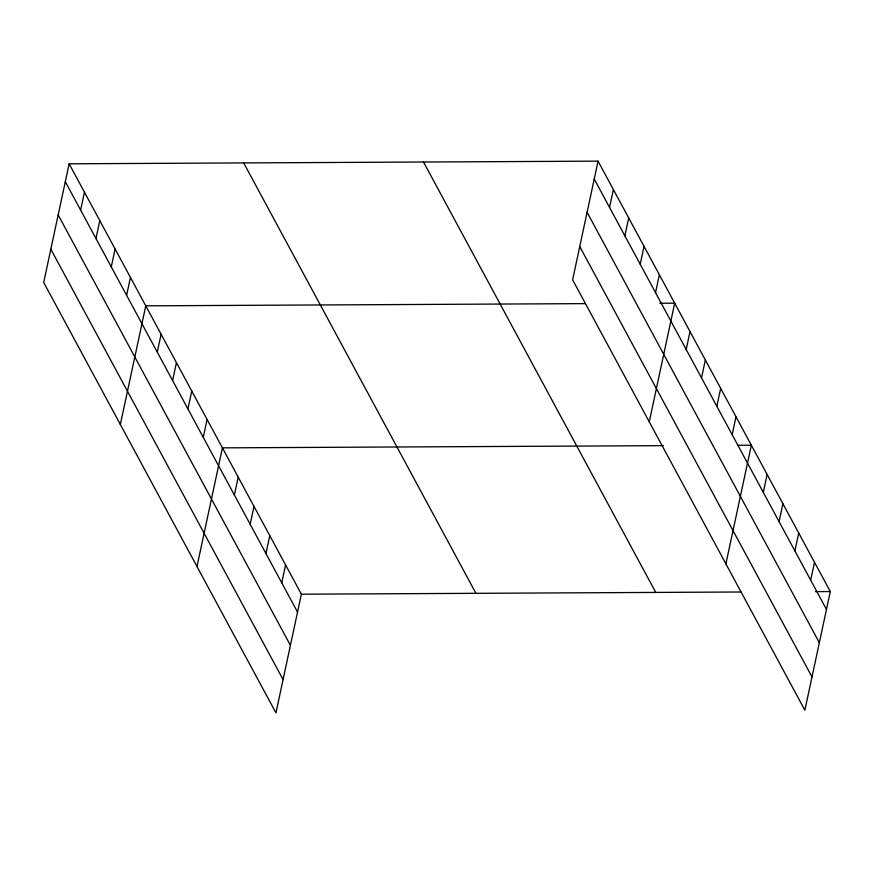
<?xml version="1.0" encoding="UTF-8"?>
<svg xmlns="http://www.w3.org/2000/svg" width="874" height="874" viewBox="0 0 874 874"><rect width="100%" height="100%" fill="white"/><g stroke="black" fill="none" stroke-linecap="round" stroke-linejoin="round"><path stroke-width="1.31" d="M69.133 163.799L43.7 282.455L275.944 712.856L301.377 594.2L69.133 163.799L598.056 161.144L830.3 591.545L804.867 710.201L572.623 279.8L598.056 161.144M80.626 210.099L84.461 192.204M95.954 238.504L99.789 220.609M111.282 266.909L115.117 249.014M126.61 295.314L130.455 277.429M120.339 424.491L145.783 305.834L585.394 303.628M157.265 352.124L161.111 334.239M172.604 380.54L176.439 362.644M187.932 408.945L191.767 391.049M203.26 437.35L207.094 419.454M196.978 566.516L222.422 447.859L663.388 445.653M234.374 495.023L238.209 477.128M250.172 524.291L254.006 506.396M265.958 553.548L269.793 535.664M281.756 582.816L285.59 564.932M609.549 207.444L613.384 189.56M624.877 235.849L628.712 217.965M640.205 264.254L644.04 246.37M655.533 292.67L659.367 274.775M649.262 421.836L674.695 303.18L659.815 303.256M686.188 349.48L690.023 331.585M701.516 377.885L705.351 359.99M716.844 406.29L720.679 388.395M732.172 434.695L736.006 416.8M725.901 563.861L751.334 445.205L737.809 445.281M763.297 492.368L767.132 474.473M779.084 521.636L782.918 503.741M794.881 550.904L798.716 533.009M810.668 580.172L814.502 562.277M301.377 594.2L740.999 591.993M815.42 591.622L830.3 591.545M594.222 179.039L826.465 609.429M587.088 212.295L819.331 642.685M579.746 246.555L811.99 676.946M423.508 162.029L655.762 592.419M243.682 162.925L475.926 593.315M65.299 181.694L297.542 612.084M58.176 214.949L290.419 645.34M50.834 249.21L283.078 679.601"/></g></svg>
